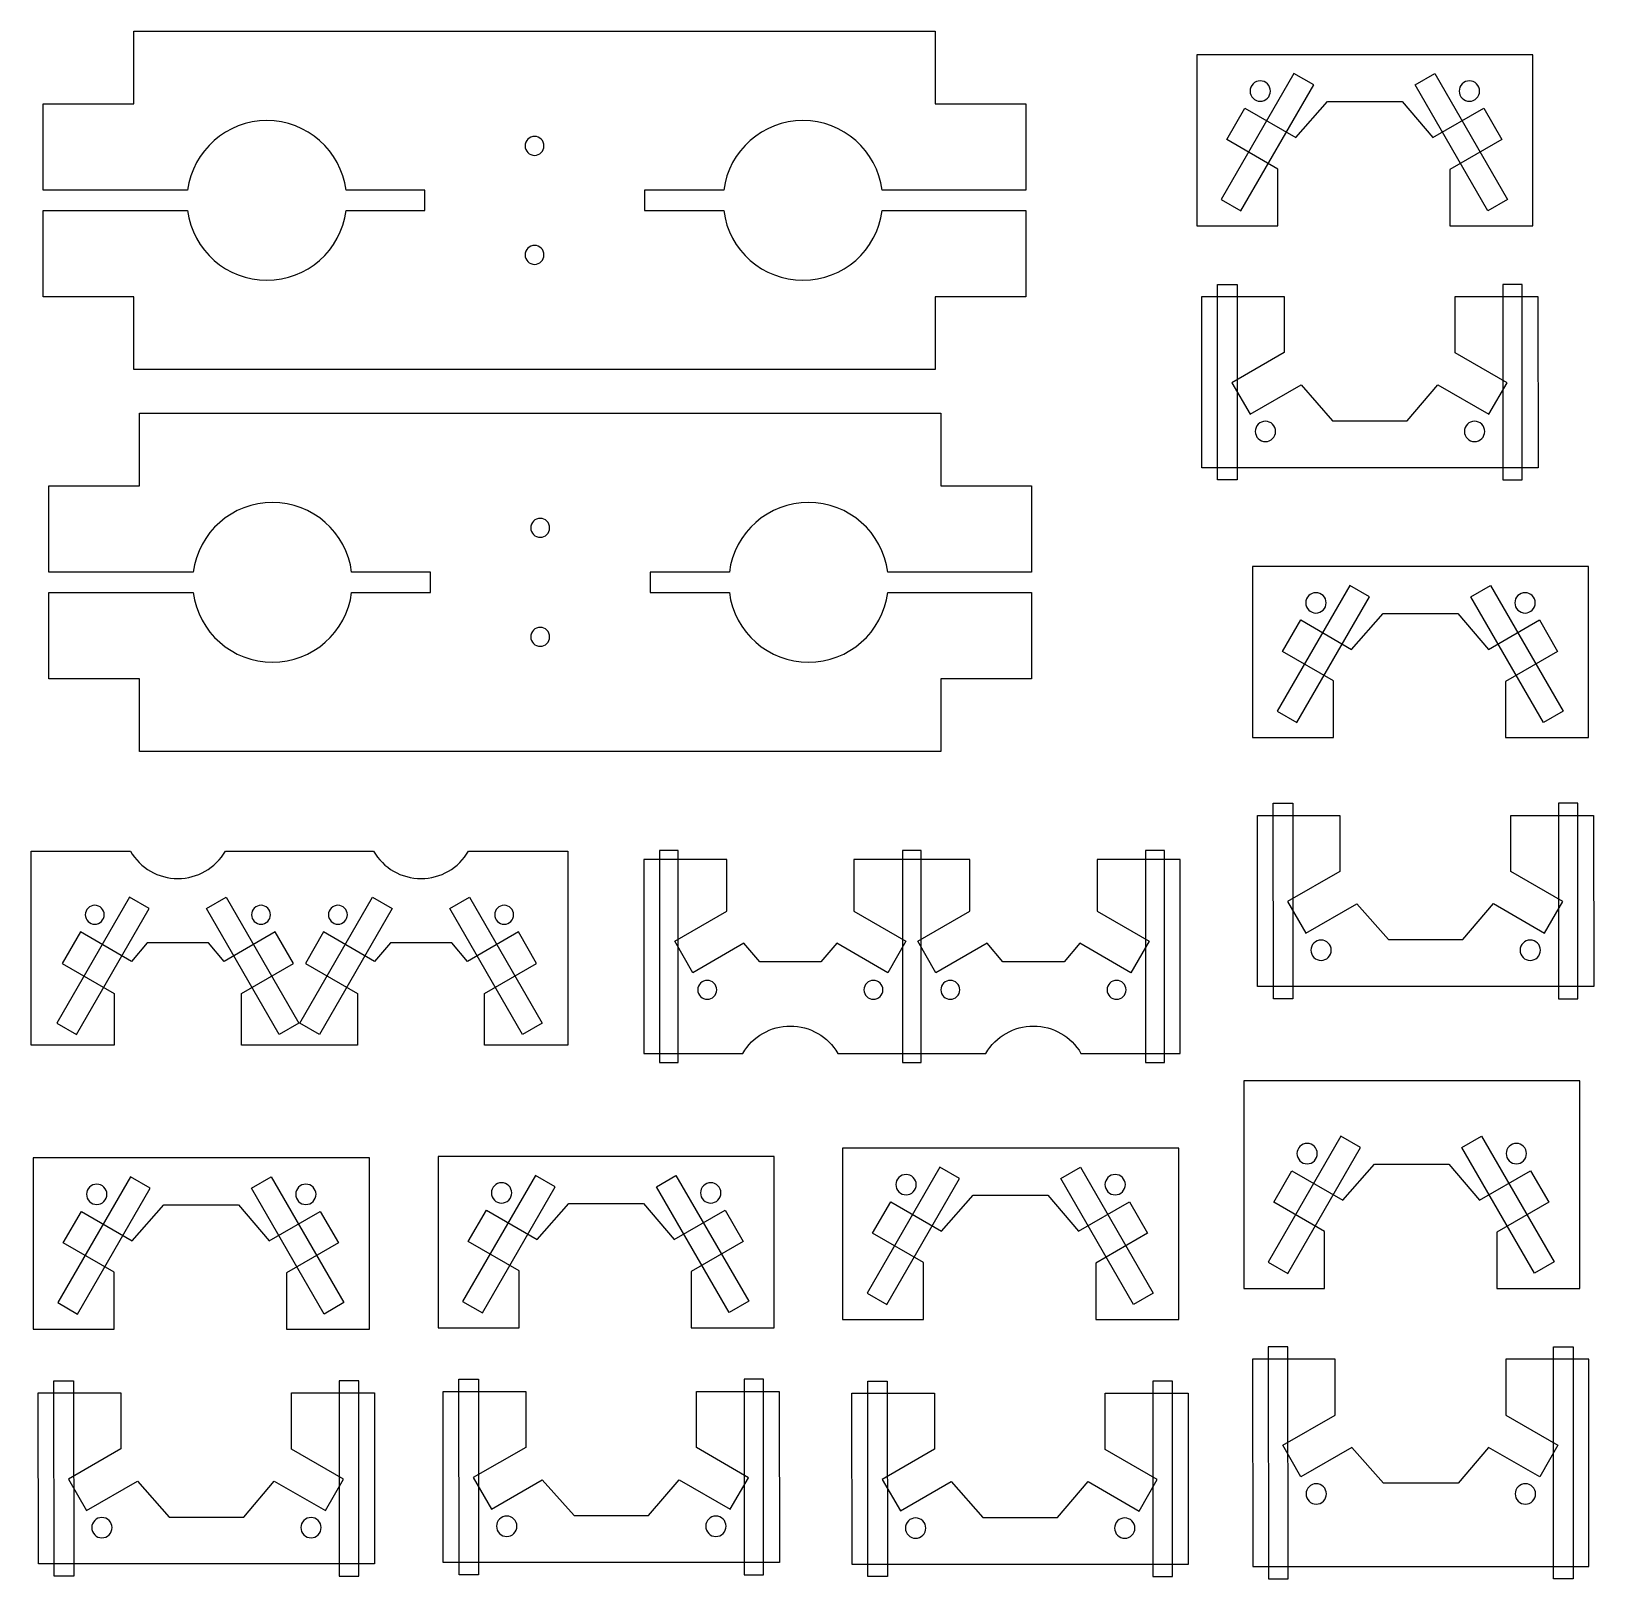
# Model space of a CAD drawing. Extents: x 0.1 to 21.6, y 0.3 to 21.6.
import ezdxf

# ---------------------------------------------------------------- set-up
doc = ezdxf.new("R2010")
doc.units = 0
doc.layers.get('0').update_dxf_attribs({"linetype": 'CONTINUOUS'})

msp = doc.modelspace()

# ---------------------------------------------------------------- linework, layer by layer
for points in [[(0.291, 17.951), (0.291, 19.141), (2.28, 19.139, 0.879723), (4.459, 19.139), (5.541, 19.139), (5.541, 19.419), (4.459, 19.419, 0.879727), (2.28, 19.419), (0.291, 19.419), (0.291, 20.607), (1.541, 20.607), (1.541, 21.607), (12.563, 21.607), (12.563, 20.607), (13.813, 20.607), (13.813, 19.419), (11.834, 19.419, 0.879727), (9.655, 19.419), (8.563, 19.419), (8.563, 19.139), (9.655, 19.139, 0.879727), (11.834, 19.139), (13.813, 19.139), (13.813, 17.951), (12.563, 17.951), (12.563, 16.951), (1.541, 16.951), (1.541, 17.951)], [(17.036, 20.644, 0.414214), (17.176, 20.784, 0.414214), (17.036, 20.924, 0.414214), (16.896, 20.784, 0.414214)], [(19.913, 20.644, 0.414214), (20.053, 20.784, 0.414214), (19.913, 20.924, 0.414214), (19.773, 20.784, 0.414214)], [(6.922, 20.029, 0.414214), (7.052, 19.899, 0.414214), (7.182, 20.029, 0.414214), (7.052, 20.159, 0.414214)], [(6.922, 18.529, 0.414214), (7.052, 18.399, 0.414214), (7.182, 18.529, 0.414214), (7.052, 18.659, 0.414214)], [(0.369, 12.695), (0.369, 13.885), (2.357, 13.883, 0.879723), (4.536, 13.883), (5.619, 13.883), (5.619, 14.163), (4.536, 14.163, 0.879727), (2.357, 14.163), (0.369, 14.163), (0.369, 15.351), (1.619, 15.351), (1.619, 16.351), (12.641, 16.351), (12.641, 15.351), (13.891, 15.351), (13.891, 14.163), (11.911, 14.163, 0.879727), (9.732, 14.163), (8.641, 14.163), (8.641, 13.883), (9.732, 13.883, 0.879727), (11.911, 13.883), (13.891, 13.883), (13.891, 12.695), (12.641, 12.695), (12.641, 11.695), (1.619, 11.695), (1.619, 12.695)], [(17.107, 15.96, 0.414214), (17.247, 16.1, 0.414214), (17.107, 16.24, 0.414214), (16.967, 16.1, 0.414214)], [(19.984, 15.96, 0.414214), (20.124, 16.1, 0.414214), (19.984, 16.24, 0.414214), (19.844, 16.1, 0.414214)], [(7, 14.773, 0.414214), (7.13, 14.643, 0.414214), (7.26, 14.773, 0.414214), (7.13, 14.903, 0.414214)], [(17.802, 13.601, 0.414214), (17.942, 13.741, 0.414214), (17.802, 13.881, 0.414214), (17.662, 13.741, 0.414214)], [(20.679, 13.601, 0.414214), (20.819, 13.741, 0.414214), (20.679, 13.881, 0.414214), (20.539, 13.741, 0.414214)], [(7, 13.273, 0.414214), (7.13, 13.143, 0.414214), (7.26, 13.273, 0.414214), (7.13, 13.403, 0.414214)], [(7.508, 10.324), (7.508, 7.656), (6.365, 7.656), (6.365, 8.367), (7.081, 8.78), (6.831, 9.213), (6.129, 8.807), (5.912, 9.062), (5.069, 9.062), (4.852, 8.807), (4.149, 9.213), (3.899, 8.78), (4.615, 8.367), (4.615, 7.656), (3.021, 7.656), (3.021, 8.367), (3.736, 8.78), (3.486, 9.213), (2.784, 8.807), (2.567, 9.062), (1.724, 9.062), (1.507, 8.807), (0.804, 9.213), (0.554, 8.78), (1.27, 8.367), (1.27, 7.656), (0.128, 7.656), (0.128, 10.324), (1.492, 10.324, 0.576674), (2.799, 10.324), (4.837, 10.324, 0.576674), (6.144, 10.324)], [(15.933, 10.208), (14.791, 10.208), (14.791, 9.498), (15.507, 9.085), (15.257, 8.652), (14.554, 9.057), (14.337, 8.803), (13.494, 8.803), (13.278, 9.057), (12.575, 8.652), (12.325, 9.085), (13.041, 9.498), (13.041, 10.208), (11.446, 10.208), (11.446, 9.498), (12.162, 9.085), (11.912, 8.652), (11.209, 9.057), (10.992, 8.803), (10.15, 8.803), (9.933, 9.057), (9.23, 8.652), (8.98, 9.085), (9.696, 9.498), (9.696, 10.208), (8.554, 10.208), (8.554, 7.541), (9.918, 7.541, -0.576674), (11.224, 7.541), (13.262, 7.541, -0.576674), (14.569, 7.541), (15.933, 7.541)], [(1.002, 9.319, 0.414214), (1.132, 9.449, 0.414214), (1.002, 9.579, 0.414214), (0.872, 9.449, 0.414214)], [(3.289, 9.319, 0.414214), (3.419, 9.449, 0.414214), (3.289, 9.579, 0.414214), (3.159, 9.449, 0.414214)], [(4.347, 9.319, 0.414214), (4.477, 9.449, 0.414214), (4.347, 9.579, 0.414214), (4.217, 9.449, 0.414214)], [(6.634, 9.319, 0.414214), (6.764, 9.449, 0.414214), (6.634, 9.579, 0.414214), (6.504, 9.449, 0.414214)], [(17.873, 8.821, 0.414214), (18.013, 8.961, 0.414214), (17.873, 9.101, 0.414214), (17.733, 8.961, 0.414214)], [(20.75, 8.821, 0.414214), (20.89, 8.961, 0.414214), (20.75, 9.101, 0.414214), (20.61, 8.961, 0.414214)], [(9.428, 8.286, 0.414214), (9.558, 8.416, 0.414214), (9.428, 8.546, 0.414214), (9.298, 8.416, 0.414214)], [(11.714, 8.286, 0.414214), (11.844, 8.416, 0.414214), (11.714, 8.546, 0.414214), (11.584, 8.416, 0.414214)], [(12.772, 8.286, 0.414214), (12.902, 8.416, 0.414214), (12.772, 8.546, 0.414214), (12.642, 8.416, 0.414214)], [(15.059, 8.286, 0.414214), (15.189, 8.416, 0.414214), (15.059, 8.546, 0.414214), (14.929, 8.416, 0.414214)], [(17.681, 6.022, 0.414214), (17.821, 6.162, 0.414214), (17.681, 6.302, 0.414214), (17.541, 6.162, 0.414214)], [(20.559, 6.022, 0.414214), (20.699, 6.162, 0.414214), (20.559, 6.302, 0.414214), (20.419, 6.162, 0.414214)], [(12.163, 5.595, 0.414214), (12.303, 5.735, 0.414214), (12.163, 5.875, 0.414214), (12.023, 5.735, 0.414214)], [(15.04, 5.595, 0.414214), (15.18, 5.735, 0.414214), (15.04, 5.875, 0.414214), (14.9, 5.735, 0.414214)], [(1.029, 5.462, 0.414214), (1.169, 5.602, 0.414214), (1.029, 5.742, 0.414214), (0.889, 5.602, 0.414214)], [(3.906, 5.462, 0.414214), (4.046, 5.602, 0.414214), (3.906, 5.742, 0.414214), (3.766, 5.602, 0.414214)], [(6.598, 5.481, 0.414214), (6.738, 5.621, 0.414214), (6.598, 5.761, 0.414214), (6.458, 5.621, 0.414214)], [(9.476, 5.481, 0.414214), (9.616, 5.621, 0.414214), (9.476, 5.761, 0.414214), (9.336, 5.621, 0.414214)], [(17.806, 1.339, 0.414214), (17.946, 1.479, 0.414214), (17.806, 1.619, 0.414214), (17.666, 1.479, 0.414214)], [(20.683, 1.339, 0.414214), (20.823, 1.479, 0.414214), (20.683, 1.619, 0.414214), (20.543, 1.479, 0.414214)], [(1.1, 0.875, 0.414214), (1.24, 1.015, 0.414214), (1.1, 1.155, 0.414214), (0.96, 1.015, 0.414214)], [(3.977, 0.875, 0.414214), (4.117, 1.015, 0.414214), (3.977, 1.155, 0.414214), (3.837, 1.015, 0.414214)], [(6.669, 0.894, 0.414214), (6.809, 1.034, 0.414214), (6.669, 1.174, 0.414214), (6.529, 1.034, 0.414214)], [(9.547, 0.894, 0.414214), (9.687, 1.034, 0.414214), (9.547, 1.174, 0.414214), (9.407, 1.034, 0.414214)], [(12.295, 0.869, 0.414214), (12.435, 1.009, 0.414214), (12.295, 1.149, 0.414214), (12.155, 1.009, 0.414214)], [(15.172, 0.869, 0.414214), (15.312, 1.009, 0.414214), (15.172, 1.149, 0.414214), (15.032, 1.009, 0.414214)]]:
    msp.add_lwpolyline(points, format="xyb", close=True)
for points in [[(20.787, 21.284), (16.162, 21.284), (16.162, 18.929), (17.276, 18.929), (17.276, 19.71), (16.576, 20.115), (16.826, 20.548), (17.525, 20.144), (17.961, 20.638), (18.986, 20.638), (19.408, 20.143), (20.11, 20.548), (20.36, 20.115), (19.645, 19.702), (19.645, 18.929), (20.787, 18.929)], [(17.5, 21.024), (16.5, 19.292), (16.771, 19.136), (17.771, 20.868)], [(19.436, 21.025), (20.436, 19.293), (20.165, 19.136), (19.165, 20.869)], [(16.717, 18.122), (16.72, 15.433), (16.45, 15.433), (16.447, 18.122)], [(20.641, 18.122), (20.371, 18.122), (20.371, 15.433), (20.641, 15.433)], [(20.856, 17.955), (20.858, 15.6), (16.233, 15.6), (16.231, 17.955), (17.367, 17.955), (17.367, 17.185), (16.647, 16.769), (16.897, 16.336), (17.597, 16.74), (18.032, 16.246), (19.057, 16.246), (19.479, 16.741), (20.182, 16.336), (20.432, 16.769), (19.716, 17.182), (19.716, 17.955)], [(21.553, 14.241), (16.928, 14.241), (16.928, 11.887), (18.042, 11.887), (18.042, 12.668), (17.342, 13.072), (17.592, 13.505), (18.291, 13.101), (18.727, 13.595), (19.752, 13.595), (20.174, 13.1), (20.877, 13.506), (21.127, 13.073), (20.411, 12.659), (20.411, 11.887), (21.553, 11.887)], [(18.267, 13.981), (17.267, 12.249), (17.537, 12.093), (18.537, 13.825)], [(20.202, 13.982), (21.202, 12.25), (20.931, 12.094), (19.931, 13.826)], [(17.483, 10.984), (17.486, 8.294), (17.216, 8.294), (17.213, 10.984)], [(21.407, 10.984), (21.137, 10.984), (21.137, 8.294), (21.407, 8.294)], [(21.622, 10.816), (21.624, 8.461), (16.999, 8.461), (16.997, 10.816), (18.133, 10.816), (18.133, 10.046), (17.413, 9.631), (17.663, 9.197), (18.363, 9.601), (18.798, 9.107), (19.824, 9.107), (20.245, 9.602), (20.948, 9.197), (21.198, 9.63), (20.482, 10.043), (20.482, 10.816)], [(9.029, 10.333), (8.769, 10.333), (8.769, 7.416), (9.029, 7.416)], [(12.373, 10.333), (12.113, 10.333), (12.113, 7.416), (12.373, 7.416)], [(15.718, 10.333), (15.458, 10.333), (15.458, 7.416), (15.718, 7.416)], [(1.75, 9.533), (1.479, 9.689), (0.479, 7.957), (0.75, 7.801)], [(3.811, 7.957), (3.541, 7.801), (2.541, 9.533), (2.811, 9.689)], [(5.095, 9.533), (4.095, 7.801), (3.824, 7.957), (4.824, 9.689)], [(7.156, 7.957), (6.886, 7.801), (5.886, 9.533), (6.156, 9.689)], [(21.433, 4.307), (21.433, 7.162), (16.808, 7.162), (16.808, 4.307), (17.921, 4.307), (17.921, 5.089), (17.221, 5.493), (17.471, 5.926), (18.171, 5.522), (18.607, 6.016), (19.632, 6.016), (20.054, 5.521), (20.756, 5.927), (21.006, 5.494), (20.29, 5.08), (20.29, 4.307)], [(15.914, 6.235), (11.289, 6.235), (11.289, 3.88), (12.403, 3.88), (12.403, 4.662), (11.703, 5.066), (11.953, 5.499), (12.652, 5.095), (13.088, 5.589), (14.113, 5.589), (14.535, 5.094), (15.237, 5.5), (15.487, 5.067), (14.772, 4.653), (14.772, 3.88), (15.914, 3.88)], [(18.417, 6.246), (18.146, 6.402), (17.146, 4.67), (17.417, 4.514)], [(21.081, 4.671), (20.811, 4.515), (19.811, 6.247), (20.081, 6.403)], [(4.78, 6.102), (0.155, 6.102), (0.155, 3.748), (1.269, 3.748), (1.269, 4.529), (0.569, 4.933), (0.819, 5.366), (1.518, 4.962), (1.954, 5.456), (2.979, 5.456), (3.401, 4.961), (4.104, 5.367), (4.354, 4.934), (3.638, 4.521), (3.638, 3.748), (4.78, 3.748)], [(10.35, 6.121), (5.725, 6.121), (5.725, 3.766), (6.839, 3.766), (6.839, 4.548), (6.139, 4.952), (6.389, 5.385), (7.088, 4.981), (7.524, 5.475), (8.549, 5.475), (8.971, 4.98), (9.673, 5.386), (9.923, 4.953), (9.208, 4.539), (9.208, 3.766), (10.35, 3.766)], [(1.494, 5.843), (0.494, 4.111), (0.764, 3.954), (1.764, 5.686)], [(3.429, 5.843), (4.429, 4.111), (4.158, 3.955), (3.158, 5.687)], [(7.063, 5.861), (6.063, 4.129), (6.334, 3.973), (7.334, 5.705)], [(8.998, 5.862), (9.998, 4.13), (9.728, 3.974), (8.728, 5.706)], [(12.627, 5.975), (11.627, 4.243), (11.898, 4.087), (12.898, 5.819)], [(14.563, 5.976), (15.563, 4.244), (15.292, 4.088), (14.292, 5.82)], [(17.419, 0.312), (17.417, 3.502), (17.147, 3.502), (17.149, 0.312)], [(21.34, 0.312), (21.07, 0.312), (21.07, 3.502), (21.34, 3.502)], [(21.557, 0.479), (21.555, 3.334), (20.415, 3.334), (20.415, 2.561), (21.131, 2.148), (20.881, 1.715), (20.178, 2.12), (19.757, 1.626), (18.731, 1.626), (18.296, 2.12), (17.596, 1.716), (17.346, 2.149), (18.066, 2.564), (18.066, 3.334), (16.93, 3.334), (16.932, 0.479)], [(0.71, 3.037), (0.713, 0.348), (0.443, 0.348), (0.44, 3.037)], [(4.634, 3.037), (4.364, 3.037), (4.364, 0.348), (4.634, 0.348)], [(6.28, 3.056), (6.283, 0.366), (6.013, 0.366), (6.01, 3.056)], [(10.204, 3.056), (9.934, 3.056), (9.934, 0.366), (10.204, 0.366)], [(11.905, 3.031), (11.908, 0.341), (11.638, 0.341), (11.635, 3.031)], [(15.829, 3.031), (15.559, 3.031), (15.559, 0.341), (15.829, 0.341)], [(4.849, 2.87), (4.851, 0.515), (0.226, 0.515), (0.224, 2.87), (1.36, 2.87), (1.36, 2.1), (0.64, 1.684), (0.89, 1.251), (1.59, 1.655), (2.025, 1.161), (3.051, 1.161), (3.472, 1.656), (4.175, 1.251), (4.425, 1.684), (3.709, 2.097), (3.709, 2.87)], [(10.419, 2.889), (10.421, 0.534), (5.796, 0.534), (5.794, 2.889), (6.93, 2.889), (6.93, 2.119), (6.21, 1.703), (6.46, 1.27), (7.159, 1.674), (7.595, 1.18), (8.62, 1.18), (9.042, 1.675), (9.745, 1.269), (9.995, 1.702), (9.279, 2.116), (9.279, 2.889)], [(16.044, 2.864), (16.046, 0.509), (11.421, 0.509), (11.419, 2.864), (12.555, 2.864), (12.555, 2.094), (11.835, 1.678), (12.085, 1.245), (12.785, 1.649), (13.22, 1.155), (14.246, 1.155), (14.667, 1.65), (15.37, 1.244), (15.62, 1.677), (14.904, 2.091), (14.904, 2.864)]]:
    msp.add_lwpolyline(points, close=True)

doc.saveas('drawing.dxf')
